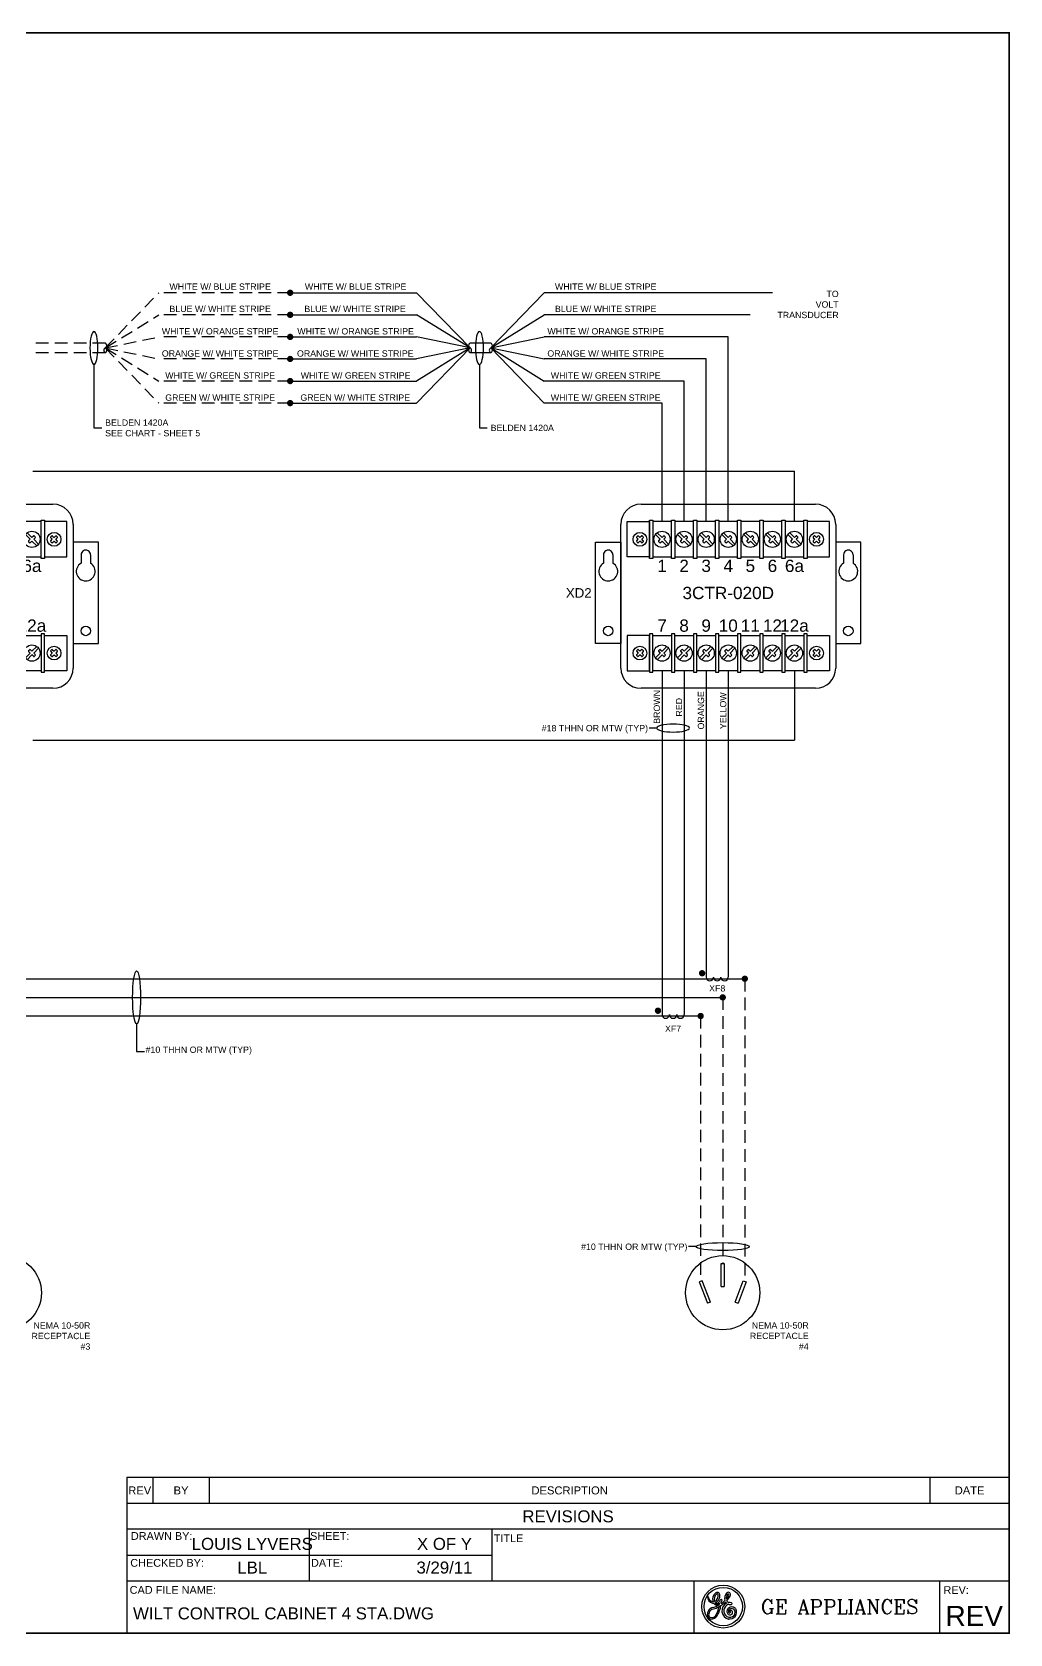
# Model space of a CAD drawing. Header units: inches. Extents: x -228 to 241, y -155 to 115.
# Drawn here: x -167.17 to -147.81, y -79.43 to -47.72 of the extents above; entities that cross this region are included whole.
import ezdxf
from ezdxf.enums import TextEntityAlignment as Align

# ---------------------------------------------------------------- set-up
doc = ezdxf.new("R2010")
doc.units = ezdxf.units.IN
doc.header["$MEASUREMENT"] = 0
doc.linetypes.add('HIDDEN', pattern=[0.375, 0.25, -0.125])
for name, color, linetype in [('BORDER', 3, 'Continuous'), ('CURRENT TRANSFORMER', 201, 'Continuous'), ('ELECTRICAL DEVICES', 30, 'Continuous'), ('FIELD WIRE', 5, 'HIDDEN'), ('FIELD WIRE - N', 255, 'HIDDEN'), ('PANEL WIRE', 5, 'Continuous'), ('PANEL WIRE - N', 255, 'Continuous'), ('TXT', 4, 'Continuous')]:
    doc.layers.add(name, color=color, linetype=linetype)
doc.styles.add('COMPLEX', font='COMPLEX')
doc.styles.add('Notes', font='arial.ttf', dxfattribs={"height": 0.125})
doc.styles.get("Standard").update_dxf_attribs({"font": 'arial.ttf'})

# ---------------------------------------------------------------- blocks, each defined once
blk = doc.blocks.new('3CTR-020D')
for p, q in [((0.563, 0.685), (0.577, 0.7)), ((0.563, 0.663), (0.59, 0.636)), ((0.563, 0.608), (0.591, 0.635)), ((0.599, 0.7), (0.627, 0.672)), ((0.655, 0.7), (0.628, 0.673)), ((0.692, 0.663), (0.664, 0.636)), ((0.692, 0.608), (0.664, 0.635)), ((0.677, 0.7), (0.692, 0.685)), ((0.934, 0.73), (1.028, 0.636)), ((0.971, 0.766), (1.064, 0.673)), ((1, 0.608), (1.028, 0.636)), ((1.092, 0.7), (1.064, 0.673)), ((1.128, 0.663), (1.101, 0.636)), ((1.101, 0.636), (1.195, 0.542)), ((1.114, 0.7), (1.128, 0.685)), ((1.371, 0.73), (1.465, 0.636)), ((1.408, 0.766), (1.501, 0.673)), ((1.436, 0.608), (1.465, 0.636)), ((1.529, 0.7), (1.501, 0.673)), ((1.565, 0.663), (1.538, 0.636)), ((1.538, 0.636), (1.631, 0.542)), ((1.551, 0.7), (1.565, 0.685)), ((1.808, 0.73), (1.901, 0.636)), ((1.845, 0.766), (1.938, 0.673)), ((1.873, 0.608), (1.901, 0.636)), ((1.966, 0.7), (1.938, 0.673)), ((2.002, 0.663), (1.975, 0.636)), ((1.975, 0.636), (2.068, 0.542)), ((1.988, 0.7), (2.002, 0.685)), ((2.245, 0.73), (2.338, 0.636)), ((2.282, 0.766), (2.375, 0.673)), ((2.31, 0.608), (2.338, 0.636)), ((2.402, 0.7), (2.375, 0.673)), ((2.439, 0.663), (2.411, 0.636)), ((2.411, 0.636), (2.505, 0.542)), ((2.424, 0.7), (2.439, 0.685)), ((2.682, 0.73), (2.775, 0.636)), ((2.718, 0.766), (2.812, 0.673)), ((2.747, 0.608), (2.775, 0.636)), ((2.839, 0.7), (2.812, 0.673)), ((2.876, 0.663), (2.848, 0.636)), ((2.848, 0.636), (2.942, 0.542)), ((2.861, 0.7), (2.876, 0.685)), ((3.119, 0.73), (3.212, 0.636)), ((3.155, 0.766), (3.249, 0.673)), ((3.184, 0.608), (3.212, 0.636)), ((3.276, 0.7), (3.249, 0.673)), ((3.313, 0.663), (3.285, 0.636)), ((3.285, 0.636), (3.379, 0.542)), ((3.298, 0.7), (3.313, 0.685)), ((3.555, 0.73), (3.649, 0.636)), ((3.592, 0.766), (3.685, 0.673)), ((3.62, 0.608), (3.649, 0.636)), ((3.713, 0.7), (3.685, 0.673)), ((3.749, 0.663), (3.722, 0.636)), ((3.722, 0.636), (3.816, 0.542)), ((3.735, 0.7), (3.749, 0.685)), ((4.073, 0.7), (4.058, 0.685)), ((4.058, 0.663), (4.086, 0.636)), ((4.058, 0.608), (4.086, 0.635)), ((4.095, 0.7), (4.122, 0.673)), ((4.151, 0.7), (4.123, 0.672)), ((4.187, 0.608), (4.159, 0.635)), ((4.187, 0.663), (4.16, 0.636)), ((4.187, 0.685), (4.173, 0.7)), ((-0.095, 0.328), (-0.095, 0.162)), ((0.092, 0.328), (0.093, 0.163)), ((0.578, 0.571), (0.563, 0.586)), ((0.6, 0.571), (0.627, 0.598)), ((0.655, 0.571), (0.628, 0.599)), ((0.692, 0.586), (0.677, 0.571)), ((0.999, 0.586), (1.014, 0.571)), ((1.036, 0.571), (1.064, 0.599)), ((1.064, 0.599), (1.158, 0.505)), ((1.436, 0.586), (1.451, 0.571)), ((1.473, 0.571), (1.501, 0.599)), ((1.501, 0.599), (1.595, 0.505)), ((1.873, 0.586), (1.888, 0.571)), ((1.91, 0.571), (1.938, 0.599)), ((1.938, 0.599), (2.032, 0.505)), ((2.31, 0.586), (2.324, 0.571)), ((2.346, 0.571), (2.375, 0.599)), ((2.375, 0.599), (2.469, 0.505)), ((2.747, 0.586), (2.761, 0.571)), ((2.783, 0.571), (2.812, 0.599)), ((2.812, 0.599), (2.905, 0.505)), ((3.184, 0.586), (3.198, 0.571)), ((3.22, 0.571), (3.248, 0.599)), ((3.248, 0.599), (3.342, 0.505)), ((3.62, 0.586), (3.635, 0.571)), ((3.657, 0.571), (3.685, 0.599)), ((3.685, 0.599), (3.779, 0.505)), ((4.058, 0.586), (4.073, 0.571)), ((4.095, 0.571), (4.122, 0.599)), ((4.15, 0.571), (4.123, 0.598)), ((4.172, 0.571), (4.187, 0.586)), ((4.658, 0.328), (4.657, 0.163)), ((4.845, 0.328), (4.845, 0.162)), ((0.578, -1.552), (0.563, -1.567)), ((0.6, -1.552), (0.627, -1.58)), ((0.655, -1.553), (0.628, -1.58)), ((0.692, -1.567), (0.677, -1.553)), ((0.999, -1.567), (1.014, -1.553)), ((1.036, -1.553), (1.064, -1.581)), ((1.064, -1.581), (1.158, -1.487)), ((1.101, -1.617), (1.195, -1.523)), ((1.436, -1.567), (1.451, -1.553)), ((1.473, -1.553), (1.501, -1.581)), ((1.501, -1.581), (1.595, -1.487)), ((1.538, -1.617), (1.631, -1.523)), ((1.873, -1.567), (1.888, -1.553)), ((1.91, -1.553), (1.938, -1.581)), ((1.938, -1.581), (2.032, -1.487)), ((1.975, -1.617), (2.068, -1.523)), ((2.31, -1.567), (2.324, -1.553)), ((2.346, -1.553), (2.375, -1.581)), ((2.375, -1.581), (2.469, -1.487)), ((2.411, -1.617), (2.505, -1.523)), ((2.747, -1.567), (2.761, -1.553)), ((2.783, -1.553), (2.812, -1.581)), ((2.812, -1.581), (2.905, -1.487)), ((2.848, -1.617), (2.942, -1.523)), ((3.184, -1.567), (3.198, -1.553)), ((3.22, -1.553), (3.248, -1.581)), ((3.248, -1.581), (3.342, -1.487)), ((3.285, -1.617), (3.379, -1.523)), ((3.62, -1.567), (3.635, -1.553)), ((3.657, -1.553), (3.685, -1.581)), ((3.685, -1.581), (3.779, -1.487)), ((3.722, -1.617), (3.816, -1.523)), ((4.058, -1.567), (4.073, -1.553)), ((4.095, -1.553), (4.122, -1.58)), ((4.15, -1.552), (4.123, -1.58)), ((4.172, -1.552), (4.187, -1.567)), ((0.563, -1.589), (0.591, -1.616)), ((0.563, -1.645), (0.59, -1.617)), ((0.563, -1.667), (0.577, -1.681)), ((0.599, -1.681), (0.627, -1.654)), ((0.655, -1.681), (0.628, -1.654)), ((0.692, -1.589), (0.664, -1.617)), ((0.692, -1.645), (0.664, -1.617)), ((0.677, -1.681), (0.692, -1.667)), ((0.934, -1.711), (1.028, -1.617)), ((0.971, -1.748), (1.064, -1.654)), ((1, -1.589), (1.028, -1.617)), ((1.092, -1.681), (1.064, -1.654)), ((1.128, -1.645), (1.101, -1.617)), ((1.114, -1.681), (1.128, -1.667)), ((1.371, -1.711), (1.465, -1.617)), ((1.408, -1.748), (1.501, -1.654)), ((1.436, -1.589), (1.465, -1.617)), ((1.529, -1.681), (1.501, -1.654)), ((1.565, -1.645), (1.538, -1.617)), ((1.551, -1.681), (1.565, -1.667)), ((1.808, -1.711), (1.901, -1.617)), ((1.845, -1.748), (1.938, -1.654)), ((1.873, -1.589), (1.901, -1.617)), ((1.966, -1.681), (1.938, -1.654)), ((2.002, -1.645), (1.975, -1.617)), ((1.988, -1.681), (2.002, -1.667)), ((2.245, -1.711), (2.338, -1.617)), ((2.282, -1.748), (2.375, -1.654)), ((2.31, -1.589), (2.338, -1.617)), ((2.402, -1.681), (2.375, -1.654)), ((2.439, -1.645), (2.411, -1.617)), ((2.424, -1.681), (2.439, -1.667)), ((2.682, -1.711), (2.775, -1.617)), ((2.718, -1.748), (2.812, -1.654)), ((2.747, -1.589), (2.775, -1.617)), ((2.839, -1.681), (2.812, -1.654)), ((2.876, -1.645), (2.848, -1.617)), ((2.861, -1.681), (2.876, -1.667)), ((3.119, -1.711), (3.212, -1.617)), ((3.155, -1.748), (3.249, -1.654)), ((3.184, -1.589), (3.212, -1.617)), ((3.276, -1.681), (3.249, -1.654)), ((3.313, -1.645), (3.285, -1.617)), ((3.298, -1.681), (3.313, -1.667)), ((3.555, -1.711), (3.649, -1.617)), ((3.592, -1.748), (3.685, -1.654)), ((3.62, -1.589), (3.649, -1.617)), ((3.713, -1.681), (3.685, -1.654)), ((3.749, -1.645), (3.722, -1.617)), ((3.735, -1.681), (3.749, -1.667)), ((4.058, -1.589), (4.086, -1.617)), ((4.058, -1.645), (4.086, -1.617)), ((4.073, -1.681), (4.058, -1.667)), ((4.095, -1.681), (4.122, -1.654)), ((4.151, -1.681), (4.123, -1.654)), ((4.187, -1.589), (4.159, -1.616)), ((4.187, -1.645), (4.16, -1.617)), ((4.187, -1.667), (4.173, -1.681))]:
    blk.add_line(p, q)
for points in [[(0.649, 1.332), (4.101, 1.332)], [(0.249, -1.913), (0.249, 0.931)], [(4.501, 0.931), (4.501, -1.913)], [(4.101, -2.313), (0.649, -2.313)]]:
    blk.add_lwpolyline(points)
for points in [[(0.374, 0.987), (0.813, 0.987), (0.813, 0.285), (0.374, 0.285)], [(0.813, 1.016), (0.879, 1.016), (0.879, 0.256), (0.813, 0.256)], [(0.879, 0.285), (1.25, 0.285), (1.25, 0.987), (0.879, 0.987)], [(1.25, 1.016), (1.316, 1.016), (1.316, 0.256), (1.25, 0.256)], [(1.316, 0.285), (1.687, 0.285), (1.687, 0.987), (1.316, 0.987)], [(1.687, 1.016), (1.752, 1.016), (1.752, 0.256), (1.687, 0.256)], [(1.752, 0.285), (2.124, 0.285), (2.124, 0.987), (1.752, 0.987)], [(2.124, 1.016), (2.189, 1.016), (2.189, 0.256), (2.124, 0.256)], [(2.189, 0.285), (2.561, 0.285), (2.561, 0.987), (2.189, 0.987)], [(2.561, 1.016), (2.626, 1.016), (2.626, 0.256), (2.561, 0.256)], [(2.626, 0.285), (2.998, 0.285), (2.998, 0.987), (2.626, 0.987)], [(2.998, 1.016), (3.063, 1.016), (3.063, 0.256), (2.998, 0.256)], [(3.063, 0.285), (3.434, 0.285), (3.434, 0.987), (3.063, 0.987)], [(3.434, 1.016), (3.5, 1.016), (3.5, 0.256), (3.434, 0.256)], [(3.5, 0.285), (3.871, 0.285), (3.871, 0.987), (3.5, 0.987)], [(3.871, 1.016), (3.937, 1.016), (3.937, 0.256), (3.871, 0.256)], [(4.376, 0.987), (3.937, 0.987), (3.937, 0.285), (4.376, 0.285)], [(-0.251, 0.579), (0.249, 0.579), (0.249, -1.43), (-0.251, -1.43)], [(5.001, 0.579), (4.501, 0.579), (4.501, -1.43), (5.001, -1.43)], [(0.374, -1.968), (0.813, -1.968), (0.813, -1.266), (0.374, -1.266)], [(0.813, -1.997), (0.879, -1.997), (0.879, -1.237), (0.813, -1.237)], [(0.879, -1.266), (1.25, -1.266), (1.25, -1.968), (0.879, -1.968)], [(1.25, -1.997), (1.316, -1.997), (1.316, -1.237), (1.25, -1.237)], [(1.316, -1.266), (1.687, -1.266), (1.687, -1.968), (1.316, -1.968)], [(1.687, -1.997), (1.752, -1.997), (1.752, -1.237), (1.687, -1.237)], [(1.752, -1.266), (2.124, -1.266), (2.124, -1.968), (1.752, -1.968)], [(2.124, -1.997), (2.189, -1.997), (2.189, -1.237), (2.124, -1.237)], [(2.189, -1.266), (2.561, -1.266), (2.561, -1.968), (2.189, -1.968)], [(2.561, -1.997), (2.626, -1.997), (2.626, -1.237), (2.561, -1.237)], [(2.626, -1.266), (2.998, -1.266), (2.998, -1.968), (2.626, -1.968)], [(2.998, -1.997), (3.063, -1.997), (3.063, -1.237), (2.998, -1.237)], [(3.063, -1.266), (3.434, -1.266), (3.434, -1.968), (3.063, -1.968)], [(3.434, -1.997), (3.5, -1.997), (3.5, -1.237), (3.434, -1.237)], [(3.5, -1.266), (3.871, -1.266), (3.871, -1.968), (3.5, -1.968)], [(3.871, -1.997), (3.937, -1.997), (3.937, -1.237), (3.871, -1.237)], [(4.376, -1.968), (3.937, -1.968), (3.937, -1.266), (4.376, -1.266)]]:
    blk.add_lwpolyline(points, close=True)
for centre, radius in [((0.627, 0.635), 0.137), ((1.064, 0.635), 0.161), ((1.501, 0.635), 0.161), ((1.938, 0.635), 0.161), ((2.375, 0.635), 0.161), ((2.811, 0.635), 0.161), ((3.248, 0.635), 0.161), ((3.685, 0.635), 0.161), ((4.123, 0.635), 0.137), ((-0.001, -1.179), 0.0941), ((4.751, -1.179), 0.0941), ((0.627, -1.617), 0.137), ((1.064, -1.617), 0.161), ((1.501, -1.617), 0.161), ((1.938, -1.617), 0.161), ((2.375, -1.617), 0.161), ((2.811, -1.617), 0.161), ((3.248, -1.617), 0.161), ((3.685, -1.617), 0.161), ((4.123, -1.617), 0.137)]:
    blk.add_circle(centre, radius)
for centre, radius, start, end in [((0.65, 0.931), 0.401, 90.1363, 179.9973), ((4.1, 0.931), 0.401, 0.0027, 89.8637), ((0.574, 0.674), 0.0155, 134.8595, 225.1763), ((0.588, 0.689), 0.0157, 45.2954, 134.7742), ((0.666, 0.689), 0.0155, 44.8595, 135.1763), ((0.68, 0.674), 0.0157, 315.2954, 44.7742), ((1.103, 0.689), 0.0155, 44.8595, 135.1763), ((1.117, 0.674), 0.0157, 315.2954, 44.7742), ((1.54, 0.689), 0.0155, 44.8595, 135.1763), ((1.554, 0.674), 0.0157, 315.2954, 44.7742), ((1.977, 0.689), 0.0155, 44.8595, 135.1763), ((1.991, 0.674), 0.0157, 315.2954, 44.7742), ((2.413, 0.689), 0.0155, 44.8595, 135.1763), ((2.428, 0.674), 0.0157, 315.2954, 44.7742), ((2.85, 0.689), 0.0155, 44.8595, 135.1763), ((2.865, 0.674), 0.0157, 315.2954, 44.7742), ((3.287, 0.689), 0.0155, 44.8595, 135.1763), ((3.301, 0.674), 0.0157, 315.2954, 44.7742), ((3.724, 0.689), 0.0155, 44.8595, 135.1763), ((3.738, 0.674), 0.0157, 315.2954, 44.7742), ((4.07, 0.674), 0.0155, 134.8595, 225.1763), ((4.084, 0.689), 0.0155, 44.8237, 135.1405), ((4.162, 0.689), 0.0157, 45.2258, 134.7046), ((4.176, 0.674), 0.0155, 314.8237, 45.1405), ((-0.001, 0.328), 0.0934, 360, 180.0381), ((0.574, 0.597), 0.0157, 135.2954, 224.7742), ((0.589, 0.582), 0.0155, 224.8595, 315.1763), ((0.666, 0.582), 0.0157, 225.2954, 314.7742), ((0.681, 0.597), 0.0155, 314.8595, 45.1763), ((1.01, 0.597), 0.0155, 134.5651, 224.8819), ((1.025, 0.583), 0.0157, 224.9672, 314.446), ((1.447, 0.597), 0.0155, 134.5651, 224.8819), ((1.462, 0.583), 0.0157, 224.9672, 314.446), ((1.884, 0.597), 0.0155, 134.5651, 224.8819), ((1.899, 0.583), 0.0157, 224.9672, 314.446), ((2.321, 0.597), 0.0155, 134.5651, 224.8819), ((2.335, 0.583), 0.0157, 224.9672, 314.446), ((2.758, 0.597), 0.0155, 134.5651, 224.8819), ((2.772, 0.583), 0.0157, 224.9672, 314.446), ((3.195, 0.597), 0.0155, 134.5651, 224.8819), ((3.209, 0.583), 0.0157, 224.9672, 314.446), ((3.631, 0.597), 0.0155, 134.5651, 224.8819), ((3.646, 0.583), 0.0157, 224.9672, 314.446), ((4.069, 0.597), 0.0157, 135.2954, 224.7742), ((4.084, 0.582), 0.0157, 225.2258, 314.7046), ((4.161, 0.582), 0.0155, 224.8237, 315.1405), ((4.176, 0.597), 0.0157, 315.2258, 44.7046), ((4.751, 0.328), 0.0934, 359.9619, 180), ((0, 0), 0.187, 120.3839, 60.4214), ((4.75, 0), 0.187, 119.5786, 59.6161), ((0.574, -1.578), 0.0157, 135.2258, 224.7046), ((0.589, -1.563), 0.0155, 44.8237, 135.1405), ((0.666, -1.564), 0.0157, 45.2258, 134.7046), ((0.681, -1.578), 0.0155, 314.8237, 45.1405), ((1.01, -1.578), 0.0155, 135.1181, 225.4349), ((1.025, -1.564), 0.0157, 45.554, 135.0328), ((1.447, -1.578), 0.0155, 135.1181, 225.4349), ((1.462, -1.564), 0.0157, 45.554, 135.0328), ((1.884, -1.578), 0.0155, 135.1181, 225.4349), ((1.899, -1.564), 0.0157, 45.554, 135.0328), ((2.321, -1.578), 0.0155, 135.1181, 225.4349), ((2.335, -1.564), 0.0157, 45.554, 135.0328), ((2.758, -1.578), 0.0155, 135.1181, 225.4349), ((2.772, -1.564), 0.0157, 45.554, 135.0328), ((3.195, -1.578), 0.0155, 135.1181, 225.4349), ((3.209, -1.564), 0.0157, 45.554, 135.0328), ((3.631, -1.578), 0.0155, 135.1181, 225.4349), ((3.646, -1.564), 0.0157, 45.554, 135.0328), ((4.069, -1.578), 0.0157, 135.2258, 224.7046), ((4.084, -1.564), 0.0157, 45.2954, 134.7742), ((4.161, -1.563), 0.0155, 44.8595, 135.1763), ((4.176, -1.578), 0.0157, 315.2954, 44.7742), ((0.574, -1.656), 0.0155, 134.8237, 225.1405), ((0.588, -1.67), 0.0157, 225.2258, 314.7046), ((0.666, -1.67), 0.0155, 224.8237, 315.1405), ((0.68, -1.656), 0.0157, 315.2258, 44.7046), ((1.103, -1.67), 0.0155, 224.8237, 315.1405), ((1.117, -1.656), 0.0157, 315.2258, 44.7046), ((1.54, -1.67), 0.0155, 224.8237, 315.1405), ((1.554, -1.656), 0.0157, 315.2258, 44.7046), ((1.977, -1.67), 0.0155, 224.8237, 315.1405), ((1.991, -1.656), 0.0157, 315.2258, 44.7046), ((2.413, -1.67), 0.0155, 224.8237, 315.1405), ((2.428, -1.656), 0.0157, 315.2258, 44.7046), ((2.85, -1.67), 0.0155, 224.8237, 315.1405), ((2.865, -1.656), 0.0157, 315.2258, 44.7046), ((3.287, -1.67), 0.0155, 224.8237, 315.1405), ((3.301, -1.656), 0.0157, 315.2258, 44.7046), ((3.724, -1.67), 0.0155, 224.8237, 315.1405), ((3.738, -1.656), 0.0157, 315.2258, 44.7046), ((4.07, -1.656), 0.0155, 134.8237, 225.1405), ((4.084, -1.67), 0.0155, 224.8595, 315.1763), ((4.162, -1.67), 0.0157, 225.2954, 314.7742), ((4.176, -1.656), 0.0155, 314.8595, 45.1763), ((0.65, -1.913), 0.401, 180.0027, 269.8637), ((4.1, -1.913), 0.401, 270.1363, 359.9973)]:
    blk.add_arc(centre, radius, start, end)
at = {"style": 'Notes'}
for s, height, p in [('1', 0.243, (1.065, 0.11)), ('2', 0.243, (1.501, 0.11)), ('3', 0.243, (1.938, 0.11)), ('4', 0.243, (2.375, 0.11)), ('5', 0.243, (2.812, 0.11)), ('6', 0.243, (3.249, 0.11)), ('6a', 0.2431, (3.685, 0.11)), ('3CTR-020D', 0.2431, (2.375, -0.427)), ('8', 0.243, (1.501, -1.073)), ('9', 0.243, (1.938, -1.073)), ('10', 0.2431, (2.375, -1.073)), ('12', 0.2431, (3.249, -1.073)), ('12a', 0.2431, (3.685, -1.073)), ('7', 0.243, (1.065, -1.073)), ('11', 0.2431, (2.812, -1.073))]:
    blk.add_text(s, height=height, dxfattribs=at).set_placement(p, align=Align.MIDDLE_CENTER)
blk = doc.blocks.new('GE_Logo')
at = {"layer": 'BORDER', "linetype": 'Continuous'}
for p, q in [((-0.0166, 0.0782), (-0.0166, 0.0783)), ((0.0702, 0.0952), (0.0703, 0.0953)), ((0.075, 0.0883), (0.0762, 0.09)), ((-0.0054, 0.0227), (-0.0052, 0.0228)), ((0.0449, 0.0453), (0.0449, 0.0453)), ((0.0453, 0.0511), (0.0453, 0.0535)), ((0.0716, 0.0472), (0.0715, 0.0472)), ((0.0948, 0.0411), (0.095, 0.0412)), ((0.0178, -0.0135), (0.0182, -0.013)), ((0.0257, -0.0135), (0.028, -0.009))]:
    blk.add_line(p, q, dxfattribs=at)
for radius in [0.1034, 0.0925]:
    blk.add_circle((0.0552, 0.031), radius, dxfattribs=at)
for centre, radius, start, end in [((0.0097, 0.0766), 0.0296, 175.89864, 258.12783), ((-0.0179, 0.0785), 0.00185, 161.42078, 173.7745), ((-0.0182, 0.0784), 0.00167, 54.20254, 153.91751), ((-0.0185, 0.0784), 0.00185, 359.10396, 46.95181), ((-0.0185, 0.0784), 0.00185, 46.98315, 47.03295), ((-0.0185, 0.0784), 0.00185, 47.18776, 47.18841), ((-0.0018, 0.0782), 0.0148, 180.17979, 203.60727), ((0.0411, 0.0677), 0.037, 125.32287, 201.25408), ((0.0429, 0.0673), 0.0315, 130.10655, 201.04077), ((0.0014, 0.083), 0.0296, 294.13548, 12.66435), ((0.0056, 0.0809), 0.0333, 288.92881, 25.36724), ((0.0255, 0.0884), 0.0111, 120.4413, 121.16366), ((0.0263, 0.0846), 0.0148, 61.19517, 116.05425), ((0.0256, 0.0866), 0.00555, 31.11435, 121.89418), ((0.0264, 0.089), 0.0111, 33.40125, 50.67688), ((0.1062, 0.0692), 0.0444, 142.87942, 191.81926), ((0.1007, 0.0702), 0.0315, 144.83416, 184.97), ((0.0316, 0.1076), 0.0555, 312.95802, 333.19313), ((0.08, 0.0899), 0.0111, 151.38523, 152.13034), ((0.079, 0.0887), 0.0109, 348.84586, 142.66981), ((0.0282, 0.1102), 0.0666, 310.81871, 334.74841), ((0.079, 0.0876), 0.0037, 153.33165, 153.40214), ((0.079, 0.0876), 0.0037, 69.01548, 139.30885), ((0.0785, 0.0878), 0.0037, 54.37265, 60.52734), ((0.0769, 0.0867), 0.00555, 38.93639, 47.82326), ((0.0747, 0.0867), 0.0074, 327.79672, 28.59284), ((0.0768, 0.0869), 0.00555, 36.40821, 36.56382), ((0.0713, 0.0887), 0.0185, 336.93984, 337.82043), ((0.0677, 0.0897), 0.0222, 339.10599, 351.93715), ((0.0174, -0.0082), 0.0384, 126.41517, 182.34573), ((0.0093, 0.0801), 0.0259, 197.43752, 264.00046), ((0.0047, -0.0073), 0.0198, 155.23851, 210.77565), ((0.0132, -0.0072), 0.0277, 114.18677, 162.71572), ((0.0113, -0.0061), 0.0333, 105.06087, 119.83866), ((-0.0774, 0.2905), 0.2836, 286.23916, 289.03683), ((-0.0293, 0.1528), 0.1307, 284.14205, 300.04031), ((0.0056, 0.0772), 0.0296, 266.15871, 266.21314), ((0.0058, 0.0808), 0.0333, 266.30061, 267.0263), ((0.0056, 0.0809), 0.0333, 267.41894, 277.37216), ((0.0411, 0.0677), 0.037, 212.36185, 223.82971), ((0.019, 0.0478), 0.0074, 231.6407, 232.66643), ((0.0217, 0.0504), 0.0111, 229.71657, 282.52837), ((-0.0032, 0.0914), 0.0715, 284.74962, 303.05195), ((0.0056, 0.0809), 0.0333, 288.91342, 288.91635), ((0.0216, 0.0514), 0.00555, 201.29664, 293.5599), ((-0.0881, 0.0544), 0.1258, 327.59331, 349.4998), ((0.0085, 0.088), 0.0444, 290.07842, 295.30917), ((0.0021, 0.0946), 0.0592, 291.73602, 306.25775), ((0.0196, 0.0686), 0.0222, 290.70684, 318.32322), ((-0.0878, 0.0568), 0.1332, 330.25436, 350.76187), ((-0.0032, 0.0914), 0.0715, 303.23584, 303.24394), ((-0.0072, 0.0499), 0.0444, 346.82954, 356.05705), ((0.0508, 0.0509), 0.0148, 110.79738, 168.69883), ((-0.0351, 0.1563), 0.1443, 303.06903, 314.13875), ((-0.0293, 0.1528), 0.1307, 304.62103, 314.79984), ((-0.0878, 0.0568), 0.1332, 355.06882, 357.57333), ((-0.0878, 0.0568), 0.1332, 355.05169, 355.05175), ((0.035, 0.0641), 0.0148, 314.19211, 348.4615), ((0.0464, 0.0593), 0.00555, 91.16341, 99.12212), ((0.0458, 0.0611), 0.0037, 5.04259, 83.41577), ((0.0895, 0.0106), 0.0407, 116.04843, 258.27683), ((0.044, 0.0615), 0.00555, 356.38084, 359.64188), ((0.0911, 0.0105), 0.0333, 108.00702, 237.03808), ((0.0185, 0.1001), 0.0666, 314.73818, 315.81236), ((0.1003, 0.076), 0.0407, 213.36334, 225.0117), ((0.0962, 0.0759), 0.0296, 213.61198, 239.75739), ((0.0912, 0.0074), 0.0185, 141.41173, 231.41836), ((0.0965, 0.005), 0.0241, 43.03451, 148.12993), ((0.0911, 0.0084), 0.0111, 144.24687, 228.95729), ((0.098, 0.0831), 0.0444, 246.91753, 254.69021), ((0.0849, 0.0172), 0.0333, 73.14221, 96.4863), ((0.0961, 0.0027), 0.0185, 56.35046, 139.15811), ((0.0844, 0.0055), 0.00555, 264.24755, 349.80591), ((0.0928, 0.0058), 0.0074, 85.22315, 164.24657), ((0.0862, 0.0042), 0.0037, 5.76065, 96.91973), ((0.0887, 0.0623), 0.0222, 263.67145, 265.1954), ((0.0882, 0.0623), 0.0222, 266.40664, 287.18275), ((0.0894, 0.0029), 0.0111, 333.51323, 68.38874), ((0.0941, 0.0451), 0.00401, 282.72534, 84), ((0.0903, 0.0028), 0.0222, 319.62604, 43.68876), ((0.0841, 0.0037), 0.0352, 324.0508, 26.32255), ((-0.0025, -0.0108), 0.0185, 176.78554, 265.69889), ((0.0002, -0.0065), 0.0167, 221.24993, 235.32063), ((0, 0), 0.0222, 245.20707, 297.18406), ((-0.0027, 0.004), 0.0333, 267.87391, 328.40692), ((0.0006, 0.0003), 0.0222, 295.4989, 321.11482), ((0.0006, 0.0003), 0.0222, 322.88415, 323.05167), ((0.0861, 0.0091), 0.0296, 243.44391, 315.62936), ((0.0869, 0.0059), 0.0148, 241.09223, 327.2639), ((0.0829, 0.0136), 0.0426, 266.2008, 314.23206)]:
    blk.add_arc(centre, radius, start, end, dxfattribs=at)
at = {"layer": 'BORDER'}
blk.add_arc((0.0783, 0.0076), 0.037, 274.46575, 274.80518, dxfattribs=at)
at = {"layer": 'BORDER', "linetype": 'Continuous'}
blk.add_point((0.036, 0.0316), dxfattribs=at)
blk = doc.blocks.new('B-BORDER')
at = {"layer": 'BORDER'}
for p, q in [((34, 0.973), (28.487, 0.973)), ((28.487, 0.973), (28.487, 0.649)), ((28.649, 0.973), (28.649, 0.811)), ((29.003, 0.811), (29.003, 0.973)), ((33.506, 0.811), (33.506, 0.973)), ((34, 0.811), (28.487, 0.811)), ((34, 0.649), (28.487, 0.649)), ((28.487, 0.649), (28.487, 0)), ((29.627, 0.649), (29.627, 0.324)), ((30.768, 0.649), (30.768, 0.324)), ((30.768, 0.486), (28.487, 0.486)), ((34, 0.324), (28.487, 0.324)), ((32.03, 0.324), (32.03, 0)), ((33.564, 0.324), (33.564, 0))]:
    blk.add_line(p, q, dxfattribs=at)
at = {"layer": 'BORDER', "const_width": 0.01}
blk.add_lwpolyline([(34, 0), (34, 10), (18, 10), (18, 0), (34, 0)], dxfattribs=at)
at = {"layer": 'BORDER'}
blk.add_point((34, 10), dxfattribs=at)
at = {"layer": 'BORDER', "xscale": 1.297174118731785, "yscale": 1.297174118731785, "zscale": 1.297174118731785}
blk.add_blockref('GE_Logo', (32.142, 0.126), dxfattribs=at)
at = {"layer": 'BORDER'}
for s, height, p in [('REV', 0.05, (28.568, 0.892)), ('BY', 0.05, (28.826, 0.892)), ('DESCRIPTION', 0.05, (31.254, 0.892)), ('DATE', 0.05, (33.753, 0.892)), ('REVISIONS', 0.075, (31.244, 0.73))]:
    blk.add_text(s, height=height, dxfattribs=at).set_placement(p, align=Align.MIDDLE_CENTER)
for s, height, p in [('DRAWN BY:', 0.0486, (28.705, 0.583)), ('SHEET:', 0.0486, (29.755, 0.583)), ('TITLE', 0.0486, (30.872, 0.569)), ('CHECKED BY:', 0.04864, (28.739, 0.415)), ('DATE:', 0.0486, (29.738, 0.415)), ('REV:', 0.0486, (33.669, 0.245))]:
    blk.add_text(s, height=height, dxfattribs=at).set_placement(p, align=Align.CENTER)
blk.add_text('CAD FILE NAME:', height=0.04864, dxfattribs=at).set_placement((28.505, 0.246))
at = {"layer": 'BORDER', "style": 'COMPLEX'}
blk.add_text('GE APPLIANCES', height=0.08891, dxfattribs=at).set_placement((32.94, 0.165), align=Align.MIDDLE)
at = {"layer": 'TXT'}
for tag, height, p in [('DRAWN_BY', 0.075, (29.271, 0.558)), ('SHEET', 0.075, (30.472, 0.558)), ('DWG_TITLE', 0.075, (32.384, 0.486)), ('CHECKED_BY', 0.075, (29.271, 0.41)), ('DATE', 0.075, (30.472, 0.41)), ('REV', 0.125, (33.782, 0.108))]:
    blk.add_attdef(tag, text='', height=height, dxfattribs=at).set_placement(p, align=Align.MIDDLE_CENTER)
blk.add_attdef('FILENAME', (28.526, 0.086), '', height=0.075, dxfattribs=at)

msp = doc.modelspace()

# ---------------------------------------------------------------- linework, layer by layer
at = {"layer": 'CURRENT TRANSFORMER'}
for p, q in [((-154.696473, -60.363579), (-154.696473, -67.169363)), ((-154.259646, -60.363579), (-154.259646, -67.169363)), ((-153.82282, -60.363579), (-153.82282, -66.427565)), ((-153.385994, -60.363579), (-153.385994, -66.427565))]:
    msp.add_line(p, q, dxfattribs=at)
at = {"layer": 'CURRENT TRANSFORMER', "ltscale": 0.1, "const_width": 0.0625}
for points in [[(-153.934674, -66.350631, 1), (-153.872174, -66.350631, 1)], [(-154.808327, -67.09243, 1), (-154.745827, -67.09243, 1)]]:
    msp.add_lwpolyline(points, format="xyb", close=True, dxfattribs=at)
at = {"layer": 'CURRENT TRANSFORMER'}
for centre in [(-153.750016, -66.427565), (-153.604407, -66.427565), (-153.458798, -66.427565), (-154.623668, -67.169363), (-154.478059, -67.169363), (-154.332451, -67.169363)]:
    msp.add_arc(centre, 0.072804, 180, 0, dxfattribs=at)
at = {"layer": 'ELECTRICAL DEVICES'}
for p, q in [((-153.52657, -72.550984), (-153.52657, -72.095726)), ((-153.52657, -72.095726), (-153.464206, -72.095726)), ((-153.464206, -72.095726), (-153.464206, -72.550984)), ((-153.903099, -72.43673), (-153.961329, -72.459059)), ((-153.961329, -72.459059), (-153.798327, -72.884136)), ((-153.740097, -72.861807), (-153.903099, -72.43673)), ((-153.52657, -72.550984), (-153.464206, -72.550984)), ((-153.250679, -72.861807), (-153.087677, -72.43673)), ((-153.029447, -72.459059), (-153.192449, -72.884136)), ((-153.087677, -72.43673), (-153.029447, -72.459059)), ((-153.740097, -72.861807), (-153.798327, -72.884136)), ((-153.250679, -72.861807), (-153.192449, -72.884136))]:
    msp.add_line(p, q, dxfattribs=at)
at = {"layer": 'ELECTRICAL DEVICES', "ltscale": 0.1, "const_width": 0.0625}
for points in [[(-162.057413, -52.911093, -1), (-162.057413, -52.848593, -1)], [(-162.057413, -53.347919, -1), (-162.057413, -53.285419, -1)], [(-162.057413, -53.784746, -1), (-162.057413, -53.722246, -1)], [(-162.057413, -54.221572, -1), (-162.057413, -54.159072, -1)], [(-162.057413, -54.658398, -1), (-162.057413, -54.595898, -1)], [(-162.057413, -55.095224, -1), (-162.057413, -55.032724, -1)], [(-153.089812, -66.45885, 1), (-153.027312, -66.45885, 1)], [(-153.526638, -66.828063, 1), (-153.464138, -66.828063, 1)], [(-153.963464, -67.197275, 1), (-153.900964, -67.197275, 1)]]:
    msp.add_lwpolyline(points, format="xyb", close=True, dxfattribs=at)
at = {"layer": 'ELECTRICAL DEVICES'}
for centre in [(-167.714396, -72.676817), (-153.495388, -72.675524)]:
    msp.add_circle(centre, 0.734439, dxfattribs=at)
at = {"layer": 'FIELD WIRE'}
for p, q in [((-165.716472, -53.972347), (-164.657986, -52.879843)), ((-162.057413, -52.879843), (-164.657986, -52.879843)), ((-165.716472, -53.972347), (-164.657986, -53.316669)), ((-162.057413, -53.316669), (-164.657986, -53.316669)), ((-165.716472, -53.878597), (-167.164635, -53.878597)), ((-165.716472, -53.972347), (-164.657986, -53.753496)), ((-162.057413, -53.753496), (-164.657986, -53.753496)), ((-165.716472, -54.066097), (-167.164635, -54.066097)), ((-165.716472, -53.972347), (-164.657986, -55.063974)), ((-165.716472, -53.972347), (-164.657986, -54.627148)), ((-165.716472, -53.972347), (-164.657986, -54.190322)), ((-162.057413, -54.190322), (-164.657986, -54.190322)), ((-162.057413, -54.627148), (-164.657986, -54.627148)), ((-162.057413, -55.063974), (-164.657986, -55.063974)), ((-153.058562, -66.45885), (-153.058562, -72.412667)), ((-153.932214, -67.197275), (-153.932214, -72.412667))]:
    msp.add_line(p, q, dxfattribs=at)
for centre, start, end in [((-165.7378, -53.925472), 294.4651909, 65.5348091), ((-165.695144, -54.019222), 114.4651909, 245.5348091), ((-165.7378, -54.019222), 294.4651909, 65.5348091)]:
    msp.add_arc(centre, 0.051499, start, end, dxfattribs=at)
at = {"layer": 'FIELD WIRE - N'}
msp.add_line((-153.495388, -66.828063), (-153.495388, -72.095726), dxfattribs=at)
at = {"layer": 'PANEL WIRE'}
for p, q in [((-162.088663, -52.879843), (-159.554165, -52.879843)), ((-158.495679, -53.972347), (-159.554165, -52.879843)), ((-158.085238, -53.972347), (-157.026752, -52.879843)), ((-152.512341, -52.879843), (-157.026752, -52.879843)), ((-162.057413, -53.316669), (-159.554165, -53.316669)), ((-158.495679, -53.972347), (-159.554165, -53.316669)), ((-158.085238, -53.972347), (-157.026752, -53.316669)), ((-152.949168, -53.316669), (-157.026752, -53.316669)), ((-162.057413, -53.753496), (-159.554165, -53.753496)), ((-158.495679, -53.972347), (-159.554165, -53.753496)), ((-158.085238, -53.878597), (-158.495679, -53.878597)), ((-158.085238, -53.972347), (-157.026752, -53.753496)), ((-153.385994, -53.753496), (-157.026752, -53.753496)), ((-153.385994, -57.408614), (-153.385994, -53.753496)), ((-162.057413, -54.190322), (-159.554165, -54.190322)), ((-158.495679, -53.972347), (-159.554165, -55.063974)), ((-158.495679, -53.972347), (-159.554165, -54.627148)), ((-158.495679, -53.972347), (-159.554165, -54.190322)), ((-158.085238, -54.066097), (-158.495679, -54.066097)), ((-158.085238, -53.972347), (-157.026752, -55.063974)), ((-158.085238, -53.972347), (-157.026752, -54.627148)), ((-158.085238, -53.972347), (-157.026752, -54.190322)), ((-153.82282, -54.190322), (-157.026752, -54.190322)), ((-153.82282, -57.408614), (-153.82282, -54.190322)), ((-162.057413, -54.627148), (-159.554165, -54.627148)), ((-154.259646, -54.627148), (-157.026752, -54.627148)), ((-154.259646, -57.408614), (-154.259646, -54.627148)), ((-162.057413, -55.063974), (-159.554165, -55.063974)), ((-154.696473, -55.063974), (-157.026752, -55.063974)), ((-154.696473, -57.408614), (-154.696473, -55.063974)), ((-152.075515, -60.363579), (-152.075515, -61.735165)), ((-167.148306, -61.735165), (-152.075515, -61.735165)), ((-187.378396, -66.45885), (-153.058562, -66.45885)), ((-153.932214, -67.197275), (-187.378396, -67.197275))]:
    msp.add_line(p, q, dxfattribs=at)
for centre, start, end in [((-158.474351, -53.925472), 114.4651909, 245.5348091), ((-158.106566, -53.925472), 294.4651909, 65.5348091), ((-158.474351, -54.019222), 114.4651909, 245.5348091), ((-158.517007, -54.019222), 294.4651909, 65.5348091), ((-158.06391, -54.019222), 114.4651909, 245.5348091), ((-158.106566, -54.019222), 294.4651909, 65.5348091)]:
    msp.add_arc(centre, 0.051499, start, end, dxfattribs=at)
at = {"layer": 'PANEL WIRE - N'}
for p, q in [((-167.148306, -56.408614), (-152.075515, -56.408614)), ((-152.075515, -57.408614), (-152.075515, -56.408614)), ((-187.378396, -66.828063), (-153.495388, -66.828063))]:
    msp.add_line(p, q, dxfattribs=at)
at = {"layer": 'TXT'}
for points in [[(-165.9417, -54.299542), (-165.9417, -55.555505), (-165.787091, -55.555505)], [(-158.310466, -54.299542), (-158.310466, -55.555505), (-158.155856, -55.555505)], [(-154.800101, -61.496955), (-154.800101, -61.496955), (-154.954711, -61.496955)], [(-165.097195, -67.353799), (-165.097195, -67.900443), (-164.942586, -67.900443)], [(-154.021124, -71.762226), (-154.021124, -71.762226), (-154.175733, -71.762226)]]:
    msp.add_lwpolyline(points, dxfattribs=at)
at = {"layer": 'TXT', "extrusion": (0, 0, -1)}
for centre, major_axis, ratio in [((-165.9417, -53.972347), (0, 0.327194), 0.241669008), ((-158.310466, -53.972347), (0, 0.327194), 0.241669008), ((-154.478059, -61.496955), (-0.322042, 0), 0.245535503)]:
    msp.add_ellipse(centre, major_axis=major_axis, ratio=ratio, dxfattribs=at)
at = {"layer": 'TXT'}
for centre, major_axis in [((-165.097195, -66.828063), (0, -0.525736)), ((-153.495388, -71.762226), (0.525736, 0))]:
    msp.add_ellipse(centre, major_axis=major_axis, ratio=0.150403905, dxfattribs=at)

# ---------------------------------------------------------------- block references
at = {"layer": 'ELECTRICAL DEVICES', "xscale": 3.168, "yscale": 3.168, "zscale": 3.168}
msp.add_blockref('B-BORDER', (-255.538058, -79.414184), dxfattribs=at).add_auto_attribs({'DRAWN_BY': 'LOUIS LYVERS', 'FILENAME': 'WILT CONTROL CABINET 4 STA.DWG', 'CHECKED_BY': 'LBL', 'SHEET': 'X OF Y', 'DATE': '3/29/11', 'REV': 'REV'})
at = {"layer": 'ELECTRICAL DEVICES'}
for p in [(-170.853655, -58.395434), (-155.760994, -58.395434)]:
    msp.add_blockref('3CTR-020D', p, dxfattribs=at)

# ---------------------------------------------------------------- texts
at = {"layer": 'TXT'}
for s, p in [('WHITE W/ BLUE STRIPE', (-163.443281, -52.820735)), ('WHITE W/ BLUE STRIPE', (-160.761623, -52.820735)), ('WHITE W/ BLUE STRIPE', (-155.812046, -52.820735)), ('BLUE W/ WHITE STRIPE', (-163.443281, -53.261387)), ('BLUE W/ WHITE STRIPE', (-160.772281, -53.261387)), ('BLUE W/ WHITE STRIPE', (-155.812046, -53.261387)), ('WHITE W/ ORANGE STRIPE', (-163.443281, -53.704912)), ('WHITE W/ ORANGE STRIPE', (-160.761623, -53.704912)), ('WHITE W/ ORANGE STRIPE', (-155.812046, -53.704912)), ('ORANGE W/ WHITE STRIPE', (-163.443281, -54.143857)), ('ORANGE W/ WHITE STRIPE', (-160.767933, -54.143857)), ('ORANGE W/ WHITE STRIPE', (-155.812046, -54.143857)), ('WHITE W/ GREEN STRIPE', (-163.443281, -54.578565)), ('WHITE W/ GREEN STRIPE', (-160.761623, -54.578565)), ('WHITE W/ GREEN STRIPE', (-155.812046, -54.578565)), ('GREEN W/ WHITE STRIPE', (-163.443281, -55.017509)), ('GREEN W/ WHITE STRIPE', (-160.768785, -55.017509)), ('WHITE W/ GREEN STRIPE', (-155.812046, -55.017509))]:
    msp.add_text(s, height=0.125, dxfattribs=at).set_placement(p, align=Align.CENTER)
msp.add_text('XD2', height=0.1875, dxfattribs=at).set_placement((-156.089841, -58.821097), align=Align.MIDDLE_RIGHT)
for s, p in [('BROWN', (-154.737248, -61.077662)), ('ORANGE', (-153.863595, -61.146428)), ('YELLOW', (-153.424651, -61.153591)), ('RED', (-154.298303, -61.084824))]:
    msp.add_text(s, height=0.125, rotation=90, dxfattribs=at).set_placement(p, align=Align.CENTER)
for s, p in [('#18 THHN OR MTW (TYP)', (-157.078474, -61.561133)), ('#10 THHN OR MTW (TYP)', (-164.919521, -67.926733)), ('#10 THHN OR MTW (TYP)', (-156.299497, -71.826403))]:
    msp.add_text(s, height=0.125, dxfattribs=at).set_placement(p)
for s, p in [('XF8', (-153.604407, -66.649163)), ('XF7', (-154.478059, -67.447633))]:
    msp.add_text(s, height=0.125, dxfattribs=at).set_placement(p, align=Align.MIDDLE_CENTER)
at = {"layer": 'TXT', "char_height": 0.125}
for s, width, insert, attachment_point in [('TO\\PVOLT\\PTRANSDUCER', 1.47318038, (-151.200414, -53.111931), 6), ('BELDEN 1420A \\PSEE CHART - SHEET 5', 2.01799158, (-165.720087, -55.555505), 4), ('BELDEN 1420A ', 2.01799158, (-158.088852, -55.555505), 4), ('NEMA 10-50R\\PRECEPTACLE\\P#3', 1.74098782, (-166.012777, -73.260358), 3), ('NEMA 10-50R\\PRECEPTACLE\\P#4', 1.74098782, (-151.793769, -73.259065), 3)]:
    msp.add_mtext_dynamic_manual_height_columns(s, width=width, gutter_width=12.5, heights=[0], dxfattribs=dict(at, insert=insert, attachment_point=attachment_point))

doc.saveas('drawing.dxf')
